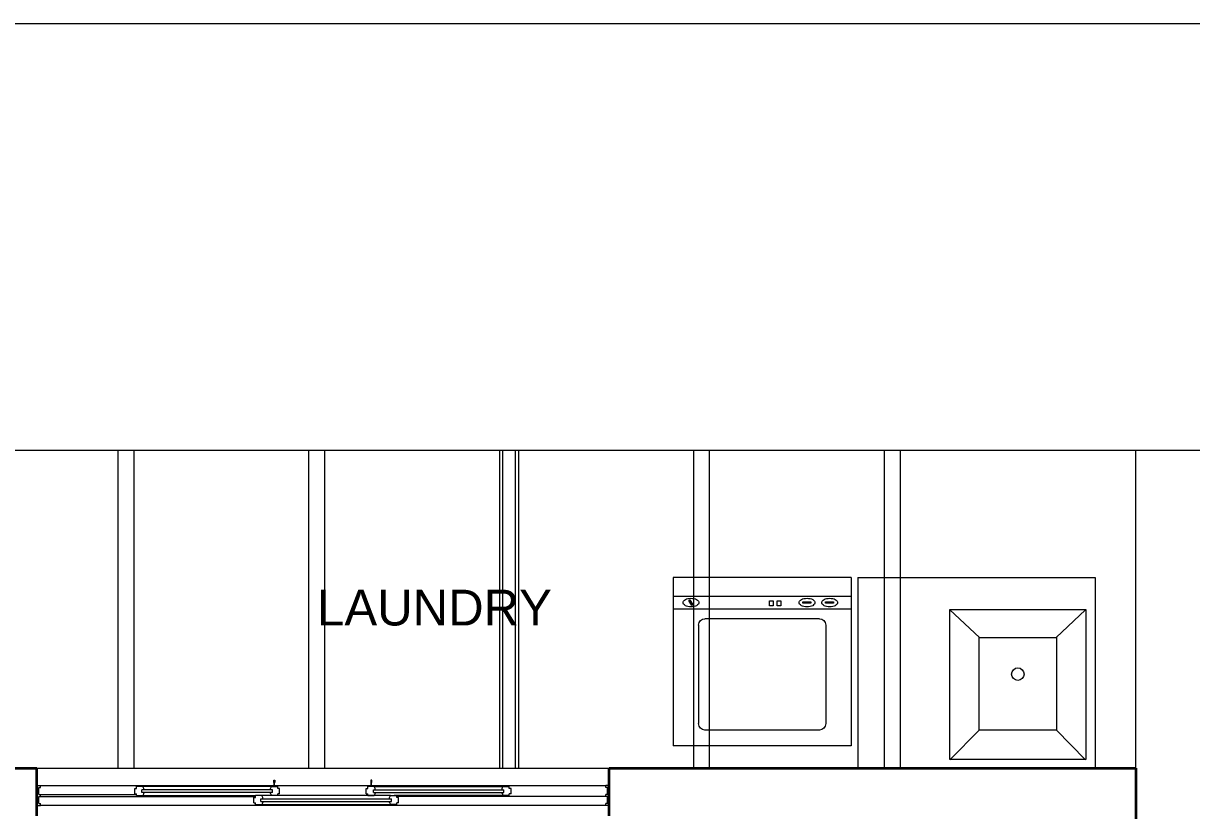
# Model space of a CAD drawing. Header units: inches. Extents: x 347.6 to 376.3, y -51.1 to -35.7.
# Drawn here: x 354.431 to 358.105, y -38.138 to -35.662 of the extents above; entities that cross this region are included whole.
import ezdxf
from ezdxf.enums import TextEntityAlignment as Align

# ---------------------------------------------------------------- set-up
doc = ezdxf.new("R2010")
doc.units = ezdxf.units.IN
doc.header["$LTSCALE"] = 0.4
doc.header["$MEASUREMENT"] = 0
doc.layers.get('0').update_dxf_attribs({"lineweight": 13})
for name, color, linetype, lineweight in [('A-WALL', 7, 'Continuous', 35), ('casa', 4, 'Continuous', 5), ('CASCO', 86, 'Continuous', 5), ('DIM', 6, 'Continuous', 5), ('EQUIPOS COCINA', 252, 'Continuous', 13), ('EQUIPOS COCINAS', 253, 'Continuous', 5), ('inne_gulv', 252, 'Continuous', 15), ('LINEA 7', 149, 'Continuous', 5), ('MESETA', 33, 'Continuous', 5), ('muro', 2, 'Continuous', 30)]:
    doc.layers.add(name, color=color, linetype=linetype, lineweight=lineweight)
doc.styles.add('COTA50', font='swissci.ttf', dxfattribs={"height": 0.09})

# ---------------------------------------------------------------- blocks, each defined once
blk = doc.blocks.new('WK-LAVAD')
at = {"layer": 'EQUIPOS COCINA'}
for p, q in [((-0.2896, 0.3045), (0.2704, 0.3045)), ((-0.2896, 0.3045), (-0.2896, -0.2255)), ((0.2704, 0.3045), (0.2704, -0.2255)), ((-0.2896, 0.2445), (0.2704, 0.2445)), ((-0.2896, 0.2045), (0.2704, 0.2045)), ((-0.2096, 0.1545), (-0.2096, -0.1555)), ((-0.1896, 0.1745), (0.1704, 0.1745)), ((0.1904, 0.1545), (0.1904, -0.1555)), ((-0.1896, -0.1755), (0.1704, -0.1755)), ((-0.2896, -0.2255), (0.2704, -0.2255))]:
    blk.add_line(p, q, dxfattribs=at)
for points in [[(-0.2469, 0.2253, 0.163601), (-0.2453, 0.2205, 0.105911), (-0.2396, 0.2156, 0.069485), (-0.232, 0.2127, 0.055701), (-0.2219, 0.2116, 0.055701), (-0.2118, 0.2127, 0.069485), (-0.2042, 0.2156, 0.105911), (-0.1985, 0.2205, 0.163601), (-0.1969, 0.2253, 0.163601), (-0.1985, 0.23, 0.105911), (-0.2042, 0.2349, 0.069485), (-0.2118, 0.2378, 0.055701), (-0.2219, 0.2389, 0.055701), (-0.232, 0.2378, 0.069485), (-0.2396, 0.2349, 0.105911), (-0.2453, 0.23, 0.163601)], [(-0.1758, 0.2253, 0.163601), (-0.1742, 0.2205, 0.105911), (-0.1685, 0.2156, 0.069485), (-0.1609, 0.2127, 0.055701), (-0.1508, 0.2116, 0.055701), (-0.1408, 0.2127, 0.069485), (-0.1332, 0.2156, 0.105911), (-0.1274, 0.2205, 0.163601), (-0.1258, 0.2253, 0.163601), (-0.1274, 0.23, 0.105911), (-0.1332, 0.2349, 0.069485), (-0.1408, 0.2378, 0.055701), (-0.1508, 0.2389, 0.055701), (-0.1609, 0.2378, 0.069485), (-0.1685, 0.2349, 0.105911), (-0.1742, 0.23, 0.163601)], [(0.1893, 0.2253, 0.163601), (0.1908, 0.2205, 0.105911), (0.1966, 0.2156, 0.069485), (0.2042, 0.2127, 0.055701), (0.2143, 0.2116, 0.055701), (0.2243, 0.2127, 0.069485), (0.2319, 0.2156, 0.105911), (0.2377, 0.2205, 0.163601), (0.2392, 0.2253, 0.163601), (0.2377, 0.23, 0.105911), (0.2319, 0.2349, 0.069485), (0.2243, 0.2378, 0.055701), (0.2143, 0.2389, 0.055701), (0.2042, 0.2378, 0.069485), (0.1966, 0.2349, 0.105911), (0.1908, 0.23, 0.163601)]]:
    blk.add_lwpolyline(points, format="xyb", close=True, dxfattribs=at)
for points in [[(-0.234, 0.2273), (-0.234, 0.2234), (-0.2084, 0.2234), (-0.2084, 0.2273)], [(-0.1629, 0.2273), (-0.1629, 0.2234), (-0.1373, 0.2234), (-0.1373, 0.2273)], [(-0.0683, 0.2306), (-0.0683, 0.2151), (-0.0573, 0.2151), (-0.0573, 0.2306)], [(-0.044, 0.2306), (-0.044, 0.2151), (-0.0329, 0.2151), (-0.0329, 0.2306)], [(0.2208, 0.2323), (0.2174, 0.2342), (0.2086, 0.2185), (0.212, 0.2166)]]:
    blk.add_lwpolyline(points, close=True, dxfattribs=at)
for centre, start, end in [((-0.1896, 0.1545), 90, 180), ((0.1704, 0.1545), 0, 90), ((-0.1896, -0.1555), 180, 270), ((0.1704, -0.1555), 270, 0)]:
    blk.add_arc(centre, 0.02, start, end, dxfattribs=at)
blk = doc.blocks.new('lava')
at = {"layer": 'LINEA 7'}
for p, q in [((-56.349, 223.2007, 0), (-56.2555, 223.1074, 0)), ((-55.8773, 223.2007, 0), (-55.9646, 223.1074, 0)), ((-56.349, 222.774, 0), (-56.2555, 222.8661, 0)), ((-55.9646, 222.8661, 0), (-55.8773, 222.774, 0))]:
    blk.add_line(p, q, dxfattribs=at)
at = {"layer": 'LINEA 7', "elevation": 0}
for points in [[(-56.3489, 223.2008), (-55.8764, 223.2008), (-55.8764, 222.7734), (-56.3489, 222.7734)], [(-56.2563, 223.1083), (-55.9646, 223.1083), (-55.9646, 222.866), (-56.2563, 222.866)]]:
    blk.add_lwpolyline(points, close=True, dxfattribs=at)
at = {"layer": 'LINEA 7'}
blk.add_circle((-56.0799, 222.9871, 0), 0.0198, dxfattribs=at)
at = {"layer": 'MESETA'}
for p, q in [((-56.3756, 222.7437, 0), (-56.3756, 223.4905, 0)), ((-55.7756, 223.4905, 0), (-56.3756, 223.4905, 0)), ((-55.7756, 223.4905, 0), (-55.7756, 222.7437, 0)), ((-55.7756, 222.7437, 0), (-56.3756, 222.7437, 0))]:
    blk.add_line(p, q, dxfattribs=at)
at = {"layer": 'EQUIPOS COCINAS', "color": 2, "extrusion": (-2.19822e-20, 8.30825e-10, -1), "zscale": -1, "rotation": 89.99999992662883}
blk.add_blockref('WK-LAVAD', (56.0802, 223.8009, 0), dxfattribs=at)
blk = doc.blocks.new('A$C58626E39')
at = {"layer": 'casa', "color": 1}
for p, q in [((0.0349, 3.224), (0.0349, 3.2013)), ((0.0463, 3.2013), (0.0349, 3.2013)), ((0.0463, 3.2127), (0.0463, 3.2013)), ((0.0916, 3.2127), (0.0463, 3.2127)), ((0.0916, 3.2127), (0.0916, 3.2013)), ((0.1029, 3.2013), (0.0916, 3.2013)), ((0.1029, 3.2127), (0.1029, 3.2013)), ((0.1482, 3.2127), (0.1029, 3.2127)), ((0.1482, 3.2127), (0.1482, 3.2013)), ((0.1595, 3.2013), (0.1482, 3.2013)), ((0.1595, 3.224), (0.1595, 3.2013)), ((0.0406, 2.5548), (0.0406, 2.5944)), ((0.0519, 2.5944), (0.0406, 2.5944)), ((0.0519, 2.5944), (0.0406, 2.5944)), ((0.0519, 2.6058), (0.0519, 2.5944)), ((0.0859, 2.6058), (0.0519, 2.6058)), ((0.0519, 2.6058), (0.0519, 2.5944)), ((0.0859, 2.6058), (0.0859, 2.5944)), ((0.0972, 2.5944), (0.0859, 2.5944)), ((0.0972, 2.5944), (0.0972, 2.5552)), ((0.0406, 1.7449), (0.0406, 2.5548)), ((0.0519, 2.5491), (0.0406, 2.5548)), ((0.0604, 2.5491), (0.0519, 2.5491)), ((0.0604, 2.5491), (0.0604, 2.5604)), ((0.0774, 2.5604), (0.0604, 2.5604)), ((0.0604, 1.7506), (0.0604, 2.5491)), ((0.0774, 2.5491), (0.0774, 2.5604)), ((0.0774, 1.7506), (0.0774, 2.5491)), ((0.0852, 2.5491), (0.0774, 2.5491)), ((0.0852, 2.5491), (0.0972, 2.5552)), ((0.0972, 2.5552), (0.0972, 2.0016)), ((0.0972, 2.0734), (0.0972, 1.8695)), ((0.0972, 1.847), (0.0972, 1.8867)), ((0.1086, 1.8867), (0.0972, 1.8867)), ((0.0972, 1.8472), (0.0972, 1.0374)), ((0.1086, 1.8414), (0.0972, 1.847)), ((0.1425, 1.898), (0.1086, 1.898)), ((0.1086, 1.898), (0.1086, 1.8867)), ((0.1171, 1.8414), (0.1086, 1.8414)), ((0.134, 1.8527), (0.1171, 1.8527)), ((0.1171, 1.8414), (0.1171, 1.8527)), ((0.1171, 1.043), (0.1171, 1.8414)), ((0.134, 1.8414), (0.134, 1.8527)), ((0.1418, 1.8414), (0.134, 1.8414)), ((0.134, 1.043), (0.134, 1.8414)), ((0.1418, 1.8414), (0.1539, 1.8474)), ((0.1425, 1.898), (0.1425, 1.8867)), ((0.1539, 1.8867), (0.1425, 1.8867)), ((0.1539, 1.8867), (0.1539, 1.8474)), ((0.1539, 1.037), (0.1539, 1.8474)), ((0.0147, 1.7299), (0, 1.7299)), ((0, 1.7299), (0, 1.723)), ((0, 1.723), (0.0147, 1.723)), ((0.0147, 1.723), (0.0147, 1.7299)), ((0.0406, 1.7279), (0.0147, 1.7279)), ((0.0406, 1.7251), (0.0147, 1.7251)), ((0.0519, 1.7506), (0.0406, 1.7449)), ((0.0406, 1.7449), (0.0406, 1.7053)), ((0.0519, 1.7053), (0.0406, 1.7053)), ((0.0604, 1.7506), (0.0519, 1.7506)), ((0.0519, 1.6939), (0.0519, 1.7053)), ((0.0859, 1.6939), (0.0519, 1.6939)), ((0.0604, 1.7393), (0.0604, 1.7506)), ((0.0774, 1.7393), (0.0604, 1.7393)), ((0.0774, 1.7393), (0.0774, 1.7506)), ((0.0852, 1.7506), (0.0774, 1.7506)), ((0.0852, 1.7506), (0.0972, 1.7445)), ((0.0972, 1.7053), (0.0859, 1.7053)), ((0.0859, 1.6939), (0.0859, 1.7053)), ((0.0972, 1.7053), (0.0972, 1.7445)), ((0, 1.1132), (0, 1.12)), ((0, 1.12), (0.0147, 1.12)), ((0.0147, 1.1132), (0, 1.1132)), ((0.0147, 1.12), (0.0147, 1.1132)), ((0.0406, 1.1179), (0.0147, 1.1179)), ((0.0406, 1.1151), (0.0147, 1.1151)), ((0.0519, 1.1377), (0.0406, 1.1377)), ((0.0406, 1.0981), (0.0406, 1.1377)), ((0.0859, 1.1491), (0.0519, 1.1491)), ((0.0519, 1.1491), (0.0519, 1.1377)), ((0.0774, 1.1038), (0.0604, 1.1038)), ((0.0604, 1.1038), (0.0604, 1.0924)), ((0.0774, 1.1038), (0.0774, 1.0924)), ((0.0859, 1.1491), (0.0859, 1.1377)), ((0.0972, 1.1377), (0.0859, 1.1377)), ((0.0972, 1.1377), (0.0972, 1.0985)), ((0.0519, 1.0924), (0.0406, 1.0981)), ((0.0406, 1.0981), (0.0406, 0.2882)), ((0.0604, 1.0924), (0.0519, 1.0924)), ((0.0604, 1.0924), (0.0604, 0.2939)), ((0.0852, 1.0924), (0.0774, 1.0924)), ((0.0774, 1.0924), (0.0774, 0.2939)), ((0.0852, 1.0924), (0.0972, 1.0985)), ((0.1086, 1.043), (0.0972, 1.0374)), ((0.0972, 1.0374), (0.0972, 0.9977)), ((0.1171, 1.043), (0.1086, 1.043)), ((0.1171, 1.0317), (0.1171, 1.043)), ((0.134, 1.0317), (0.1171, 1.0317)), ((0.1418, 1.043), (0.134, 1.043)), ((0.134, 1.0317), (0.134, 1.043)), ((0.1418, 1.043), (0.1539, 1.037)), ((0.1539, 0.9977), (0.1539, 1.037)), ((0.1086, 0.9977), (0.0972, 0.9977)), ((0.0972, 0.2879), (0.0972, 0.9977)), ((0.1086, 0.9864), (0.1086, 0.9977)), ((0.1425, 0.9864), (0.1086, 0.9864)), ((0.1425, 0.9864), (0.1425, 0.9977)), ((0.1539, 0.9977), (0.1425, 0.9977)), ((0.0519, 0.2939), (0.0406, 0.2882)), ((0.0406, 0.2882), (0.0406, 0.2486)), ((0.0519, 0.2486), (0.0406, 0.2486)), ((0.0604, 0.2939), (0.0519, 0.2939)), ((0.0519, 0.2373), (0.0519, 0.2486)), ((0.0859, 0.2373), (0.0519, 0.2373)), ((0.0604, 0.2939), (0.0604, 0.2826)), ((0.0774, 0.2826), (0.0604, 0.2826)), ((0.0852, 0.2939), (0.0774, 0.2939)), ((0.0774, 0.2939), (0.0774, 0.2826)), ((0.0852, 0.2939), (0.0972, 0.2879)), ((0.0859, 0.2373), (0.0859, 0.2486)), ((0.0972, 0.2486), (0.0859, 0.2486)), ((0.0972, 0.2486), (0.0972, 0.2879)), ((0.0463, -0.3553), (0.0349, -0.3553)), ((0.0349, -0.3779), (0.0349, -0.3553)), ((0.0463, -0.3666), (0.0463, -0.3553)), ((0.0916, -0.3666), (0.0463, -0.3666)), ((0.0916, -0.3666), (0.0916, -0.3553)), ((0.1029, -0.3553), (0.0916, -0.3553)), ((0.1029, -0.3666), (0.1029, -0.3553)), ((0.1482, -0.3666), (0.1029, -0.3666)), ((0.1482, -0.3666), (0.1482, -0.3553)), ((0.1595, -0.3553), (0.1482, -0.3553)), ((0.1595, -0.3779), (0.1595, -0.3553))]:
    blk.add_line(p, q, dxfattribs=at)
at = {"layer": 'casa', "color": 252}
for p, q in [((0.0349, -0.3779), (0.0349, 3.2013)), ((0.1029, 3.2127), (0.1029, 1.8867)), ((0.1595, 3.224), (0.1595, -0.3553)), ((0.1029, -0.3553), (0.1029, 0.9977)), ((0.0916, -0.3666), (0.0916, 0.2486))]:
    blk.add_line(p, q, dxfattribs=at)
at = {"layer": 'DIM', "ltscale": 3}
for p, q in [((0.1595, 3.224), (0.0349, 3.224)), ((0.1595, -0.3779), (0.0349, -0.3779))]:
    blk.add_line(p, q, dxfattribs=at)

msp = doc.modelspace()

# ---------------------------------------------------------------- linework, layer by layer
at = {"layer": 'A-WALL'}
for p, q in [((352.3295, -38.0048), (354.474, -38.0048)), ((354.474, -38.1548), (354.474, -38.0048)), ((356.274, -38.0048), (357.9295, -38.0048)), ((356.274, -38.1548), (356.274, -38.0048)), ((357.9295, -38.0048), (357.9295, -38.4674))]:
    msp.add_line(p, q, dxfattribs=at)
at = {"layer": 'inne_gulv'}
for p, q in [((348.9795, -37.0048), (358.9295, -37.0048)), ((354.7295, -38.0048), (354.7295, -37.0048)), ((354.7295, -38.0048), (354.7295, -37.0048)), ((354.7795, -38.0048), (354.7795, -37.0048)), ((354.7795, -38.0048), (354.7795, -37.0048)), ((355.3295, -38.0048), (355.3295, -37.0048)), ((355.3795, -38.0048), (355.3795, -37.0048)), ((355.9295, -38.0048), (355.9295, -37.0048)), ((355.9395, -38.0048), (355.9395, -37.0048)), ((355.9795, -38.0048), (355.9795, -37.0048)), ((355.9895, -38.0048), (355.9895, -37.0048)), ((356.5395, -38.0048), (356.5395, -37.0048)), ((356.5895, -38.0048), (356.5895, -37.0048)), ((357.1395, -38.0048), (357.1395, -37.0048)), ((357.1895, -38.0048), (357.1895, -37.0048)), ((357.9295, -38.0048), (357.9295, -37.0048)), ((354.474, -38.0048), (356.274, -38.0048))]:
    msp.add_line(p, q, dxfattribs=at)
msp.add_lwpolyline([(347.6209, -35.6621), (376.2762, -35.6621), (376.2762, -51.0754), (347.6209, -51.0754)], close=True, dxfattribs=at)

# ---------------------------------------------------------------- block references
at = {"rotation": 90}
msp.add_blockref('lava', (580.546, 18.3708, 0), dxfattribs=at)
at = {"layer": 'muro', "extrusion": (7.40995e-12, 8.31568e-10, -1), "xscale": -0.4997342665084972, "yscale": 0.4997342665084972, "zscale": -0.4997342665084972, "rotation": 89.99999995995812}
msp.add_blockref('A$C58626E39', (-354.6628, -38.0424, 0), dxfattribs=at)

# ---------------------------------------------------------------- texts
at = {"layer": 'CASCO', "style": 'COTA50', "width": 1.2}
msp.add_text('LAUNDRY', height=0.1125, dxfattribs=at).set_placement((355.7242, -37.5006, 0.0985), align=Align.MIDDLE)

doc.saveas('drawing.dxf')
